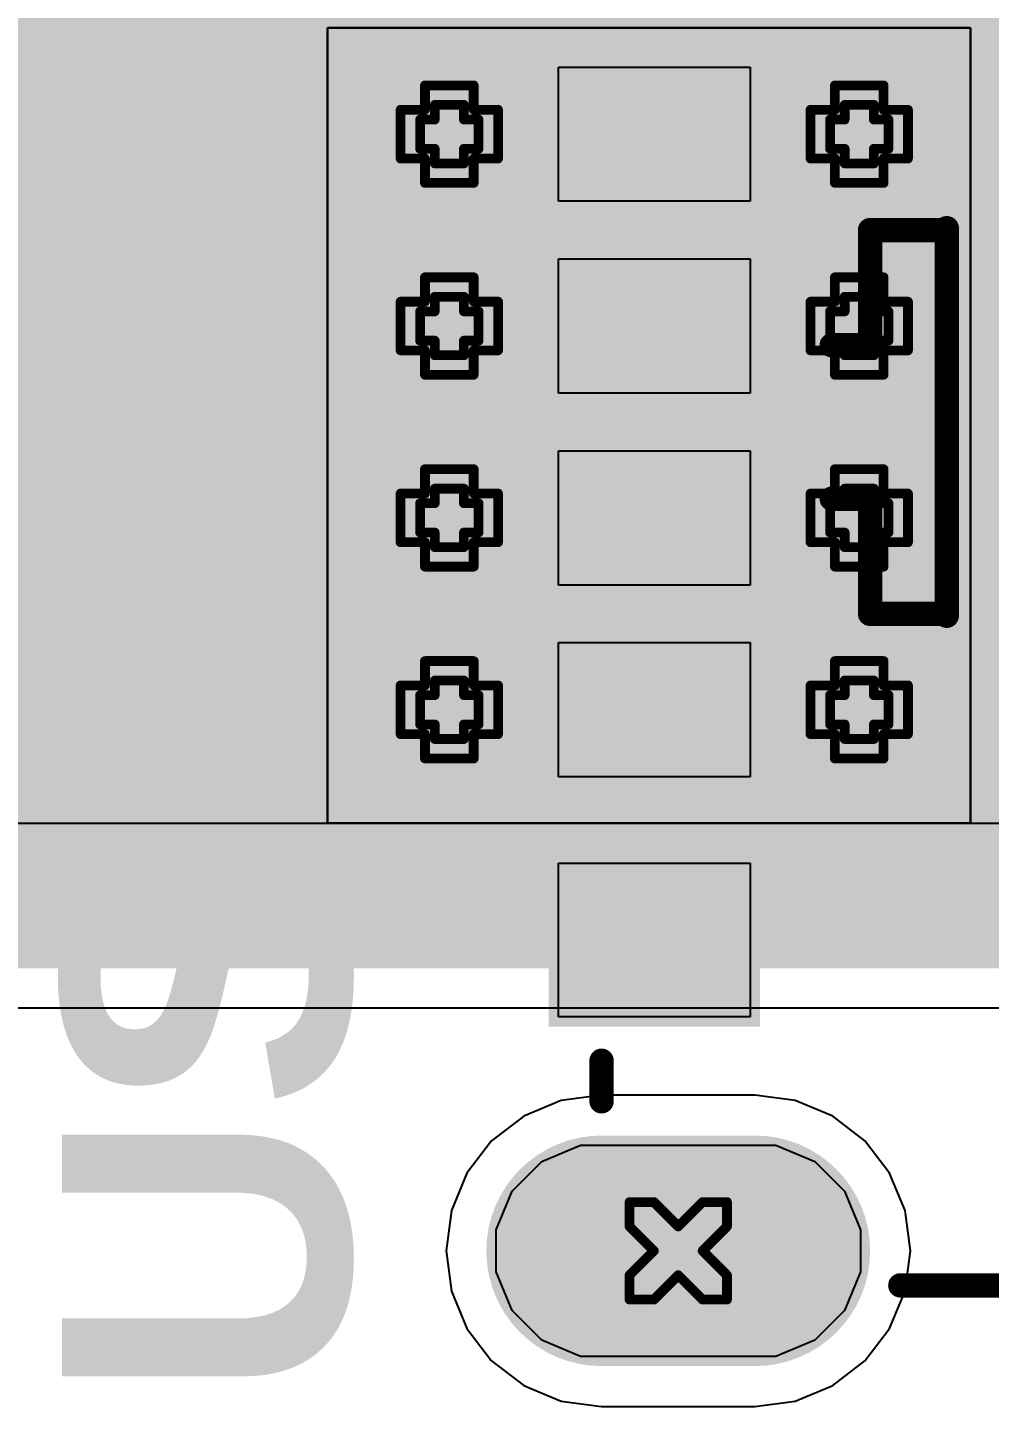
# Model space of a CAD drawing. Header units: inches. Extents: x -7 to 5163, y -3 to 5149.
# Drawn here: x 188.63 to 193.65, y 140.67 to 147.85 of the extents above; entities that cross this region are included whole.
import ezdxf

# ---------------------------------------------------------------- set-up
doc = ezdxf.new("R2010")
doc.units = ezdxf.units.IN
for name, color, linetype in [('Bottom Layer', 5, 'Continuous'), ('Bottom Solder', 6, 'Continuous'), ('Drill Drawing', 1, 'Continuous'), ('GND', 76, 'Continuous'), ('Multi-Layer', 9, 'Continuous'), ('Pad Holes', 156, 'Continuous'), ('PWR', 16, 'Continuous'), ('Top Layer', 1, 'Continuous'), ('Top Overlay', 2, 'Continuous'), ('Top Paste', 8, 'Continuous'), ('Top Solder', 216, 'Continuous'), ('Via Holes', 16, 'Continuous')]:
    doc.layers.add(name, color=color, linetype=linetype)
doc.styles.add('Arial_Bold', font='', dxfattribs={"height": 0.2})
doc.styles.get('Arial_Bold').set_extended_font_data('Arial', bold=True)

# ---------------------------------------------------------------- blocks, each defined once
blk = doc.blocks.new('TYPE_C_6P_64')
at = {"layer": 'Bottom Layer'}
h = blk.add_hatch(color=5, dxfattribs=at)
edge = h.paths.add_edge_path()
edge.add_arc((0, -0.4), 0.55, 180, 360)
edge.add_line((0.55, -0.4), (0.55, 0.4))
edge.add_arc((0, 0.4), 0.55, 0, 180)
edge.add_line((-0.55, 0.4), (-0.55, -0.4))
at = {"layer": 'Bottom Solder'}
h = blk.add_hatch(color=6, dxfattribs=at)
edge = h.paths.add_edge_path()
edge.add_arc((0, -0.4), 0.6008, 180, 360)
edge.add_line((0.6008, -0.4), (0.6008, 0.4))
edge.add_arc((0, 0.4), 0.6008, 0, 180)
edge.add_line((-0.6008, 0.4), (-0.6008, -0.4))
at = {"layer": 'GND'}
h = blk.add_hatch(color=76, dxfattribs=at)
edge = h.paths.add_edge_path()
edge.add_arc((0, -0.4), 0.55, 180, 360)
edge.add_line((0.55, -0.4), (0.55, 0.4))
edge.add_arc((0, 0.4), 0.55, 0, 180)
edge.add_line((-0.55, 0.4), (-0.55, -0.4))
at = {"layer": 'Multi-Layer'}
h = blk.add_hatch(color=9, dxfattribs=at)
edge = h.paths.add_edge_path()
edge.add_arc((0, -0.4), 0.55, 180, 360)
edge.add_line((0.55, -0.4), (0.55, 0.4))
edge.add_arc((0, 0.4), 0.55, 0, 180)
edge.add_line((-0.55, 0.4), (-0.55, -0.4))
at = {"layer": 'Pad Holes'}
h = blk.add_hatch(color=7, dxfattribs=at)
edge = h.paths.add_edge_path()
edge.add_arc((0, -0.4), 0.35, 180, 360)
edge.add_line((0.35, -0.4), (0.35, 0.4))
edge.add_arc((0, 0.4), 0.35, 0, 180)
edge.add_line((-0.35, 0.4), (-0.35, -0.4))
at = {"layer": 'PWR'}
h = blk.add_hatch(color=16, dxfattribs=at)
edge = h.paths.add_edge_path()
edge.add_arc((0, -0.4), 0.55, 180, 360)
edge.add_line((0.55, -0.4), (0.55, 0.4))
edge.add_arc((0, 0.4), 0.55, 0, 180)
edge.add_line((-0.55, 0.4), (-0.55, -0.4))
at = {"layer": 'Top Layer'}
h = blk.add_hatch(color=1, dxfattribs=at)
edge = h.paths.add_edge_path()
edge.add_arc((0, -0.4), 0.55, 180, 360)
edge.add_line((0.55, -0.4), (0.55, 0.4))
edge.add_arc((0, 0.4), 0.55, 0, 180)
edge.add_line((-0.55, 0.4), (-0.55, -0.4))
for points in [[(1.22, 0.625), (2.02, 0.625), (2.02, -0.375), (1.22, -0.375)], [(2.47, 0.625), (3.17, 0.625), (3.17, -0.375), (2.47, -0.375)], [(3.47, 0.625), (4.17, 0.625), (4.17, -0.375), (3.47, -0.375)], [(4.47, 0.625), (5.17, 0.625), (5.17, -0.375), (4.47, -0.375)], [(5.47, 0.625), (6.17, 0.625), (6.17, -0.375), (5.47, -0.375)]]:
    blk.add_hatch(color=1, dxfattribs=at).paths.add_polyline_path(points)
at = {"layer": 'Top Solder'}
h = blk.add_hatch(color=216, dxfattribs=at)
edge = h.paths.add_edge_path()
edge.add_arc((0, -0.4), 0.6008, 180, 360)
edge.add_line((0.6008, -0.4), (0.6008, 0.4))
edge.add_arc((0, 0.4), 0.6008, 0, 180)
edge.add_line((-0.6008, 0.4), (-0.6008, -0.4))
for points in [[(1.1692, 0.6758), (2.0708, 0.6758), (2.0708, -0.4258), (1.1692, -0.4258)], [(2.4192, 0.6758), (3.2208, 0.6758), (3.2208, -0.4258), (2.4192, -0.4258)], [(3.4192, 0.6758), (4.2208, 0.6758), (4.2208, -0.4258), (3.4192, -0.4258)], [(4.4192, 0.6758), (5.2208, 0.6758), (5.2208, -0.4258), (4.4192, -0.4258)], [(5.4192, 0.6758), (6.2208, 0.6758), (6.2208, -0.4258), (5.4192, -0.4258)]]:
    blk.add_hatch(color=216, dxfattribs=at).paths.add_polyline_path(points)
at = {"layer": 'Top Overlay', "const_width": 0.127}
for points in [[(0.7792, 0.4), (0.9909, 0.4)], [(3.92, -0.8), (3.92, -1)], [(4.72, -0.8), (4.72, -1)], [(3.32, -1), (3.92, -1)], [(3.32, -1), (3.32, -1.4)], [(4.72, -1), (5.32, -1)], [(5.32, -1), (5.32, -1.4)], [(-0.18, -1.1579), (-0.18, -1.2)], [(-0.18, -1.2), (-0.18, -2.6423)], [(3.31, -1.4), (5.33, -1.4)]]:
    blk.add_lwpolyline(points, dxfattribs=at)
at = {"layer": 'Top Overlay', "const_width": 0.0635}
for points in [[(0.7475, 0.4, 1), (0.811, 0.4, 1)], [(0.9591, 0.4, 1), (1.0226, 0.4, 1)], [(3.8882, -0.8, 1), (3.9517, -0.8, 1)], [(4.6882, -0.8, 1), (4.7517, -0.8, 1)], [(3.2882, -1, 1), (3.3517, -1, 1)], [(3.2882, -1, 1), (3.3517, -1, 1)], [(3.8882, -1, 1), (3.9517, -1, 1)], [(3.8882, -1, 1), (3.9517, -1, 1)], [(4.6882, -1, 1), (4.7517, -1, 1)], [(4.6882, -1, 1), (4.7517, -1, 1)], [(5.2882, -1, 1), (5.3517, -1, 1)], [(5.2882, -1, 1), (5.3517, -1, 1)], [(-0.2117, -1.1579, 1), (-0.1482, -1.1579, 1)], [(-0.2117, -1.2, 1), (-0.1482, -1.2, 1)], [(-0.2117, -1.2, 1), (-0.1482, -1.2, 1)], [(3.2782, -1.4, 1), (3.3417, -1.4, 1)], [(3.2882, -1.4, 1), (3.3517, -1.4, 1)], [(5.2882, -1.4, 1), (5.3517, -1.4, 1)], [(5.2982, -1.4, 1), (5.3617, -1.4, 1)]]:
    blk.add_lwpolyline(points, format="xyb", close=True, dxfattribs=at)
at = {"layer": 'Top Paste'}
for p, q in [((-0.3115, 0.8663), (-0.1093, 0.95)), ((-0.1093, 0.95), (0.1095, 0.95)), ((0.1095, 0.95), (0.3117, 0.8663)), ((-0.4662, 0.7116), (-0.3115, 0.8663)), ((0.3117, 0.8663), (0.4664, 0.7116)), ((-0.5499, 0.5094), (-0.4662, 0.7116)), ((0.4664, 0.7116), (0.5501, 0.5094)), ((1.2201, -0.375), (1.2201, 0.625)), ((1.2201, 0.625), (2.0202, 0.625)), ((2.0202, 0.625), (2.0202, -0.375)), ((2.47, -0.375), (2.47, 0.625)), ((2.47, 0.625), (3.1701, 0.625)), ((3.1701, 0.625), (3.1701, -0.375)), ((3.4701, -0.375), (3.4701, 0.625)), ((3.4701, 0.625), (4.17, 0.625)), ((4.17, 0.625), (4.17, -0.375)), ((4.47, -0.375), (4.47, 0.625)), ((4.47, 0.625), (5.1701, 0.625)), ((5.1701, 0.625), (5.1701, -0.375)), ((5.4701, -0.375), (5.4701, 0.625)), ((5.4701, 0.625), (6.17, 0.625)), ((6.17, 0.625), (6.17, -0.375)), ((-0.5499, 0.4), (-0.5499, 0.5094)), ((0.5501, 0.5094), (0.5501, 0.4)), ((-0.5499, -0.4), (-0.5499, 0.4)), ((0.5501, 0.4), (0.5501, 0.4)), ((0.5501, 0.4), (0.5501, -0.4)), ((-0.5499, -0.5094), (-0.5499, -0.4)), ((-0.5499, -0.4), (-0.5499, -0.4)), ((0.5501, -0.4), (0.5501, -0.5094)), ((2.0202, -0.375), (1.2201, -0.375)), ((3.1701, -0.375), (2.47, -0.375)), ((4.17, -0.375), (3.4701, -0.375)), ((5.1701, -0.375), (4.47, -0.375)), ((6.17, -0.375), (5.4701, -0.375)), ((-0.4662, -0.7115), (-0.5499, -0.5094)), ((0.5501, -0.5094), (0.4664, -0.7115)), ((-0.3115, -0.8663), (-0.4662, -0.7115)), ((0.4664, -0.7115), (0.3117, -0.8663)), ((-0.1093, -0.95), (-0.3115, -0.8663)), ((0.3117, -0.8663), (0.1095, -0.95)), ((0.1095, -0.95), (-0.1093, -0.95))]:
    blk.add_line(p, q, dxfattribs=at)

msp = doc.modelspace()

# ---------------------------------------------------------------- hatches: boundary and pattern name
at = {"layer": 'Bottom Layer'}
for points in [[(185.91, 146.939), (190.2714, 146.939), (190.2714, 157.3276), (185.91, 157.3276)], [(187.5028, 142.9512), (190.3035, 142.9512), (190.3035, 157.3276), (187.5028, 157.3276)], [(187.5028, 142.9512), (194.7164, 142.9512), (194.7164, 148.9011), (187.5028, 148.9011)]]:
    msp.add_hatch(color=5, dxfattribs=at).paths.add_polyline_path(points)
h = msp.add_hatch(color=5, dxfattribs=at)
edge = h.paths.add_edge_path()
edge.add_arc((190.8302, 147.298), 0.3, 0, 360)
h = msp.add_hatch(color=5, dxfattribs=at)
edge = h.paths.add_edge_path()
edge.add_arc((192.9678, 147.298), 0.3, 0, 360)
h = msp.add_hatch(color=5, dxfattribs=at)
edge = h.paths.add_edge_path()
edge.add_arc((190.8302, 146.298), 0.3, 0, 360)
h = msp.add_hatch(color=5, dxfattribs=at)
edge = h.paths.add_edge_path()
edge.add_arc((192.9678, 146.298), 0.3, 0, 360)
h = msp.add_hatch(color=5, dxfattribs=at)
edge = h.paths.add_edge_path()
edge.add_arc((190.8302, 145.298), 0.3, 0, 360)
h = msp.add_hatch(color=5, dxfattribs=at)
edge = h.paths.add_edge_path()
edge.add_arc((192.9678, 145.298), 0.3, 0, 360)
h = msp.add_hatch(color=5, dxfattribs=at)
edge = h.paths.add_edge_path()
edge.add_arc((190.8302, 144.298), 0.3, 0, 360)
h = msp.add_hatch(color=5, dxfattribs=at)
edge = h.paths.add_edge_path()
edge.add_arc((192.9678, 144.298), 0.3, 0, 360)
at = {"layer": 'Bottom Solder'}
h = msp.add_hatch(color=6, dxfattribs=at)
edge = h.paths.add_edge_path()
edge.add_arc((190.8302, 147.298), 0.4016, 0, 360)
h = msp.add_hatch(color=6, dxfattribs=at)
edge = h.paths.add_edge_path()
edge.add_arc((192.9678, 147.298), 0.4016, 0, 360)
h = msp.add_hatch(color=6, dxfattribs=at)
edge = h.paths.add_edge_path()
edge.add_arc((190.8302, 146.298), 0.4016, 0, 360)
h = msp.add_hatch(color=6, dxfattribs=at)
edge = h.paths.add_edge_path()
edge.add_arc((192.9678, 146.298), 0.4016, 0, 360)
h = msp.add_hatch(color=6, dxfattribs=at)
edge = h.paths.add_edge_path()
edge.add_arc((190.8302, 145.298), 0.4016, 0, 360)
h = msp.add_hatch(color=6, dxfattribs=at)
edge = h.paths.add_edge_path()
edge.add_arc((192.9678, 145.298), 0.4016, 0, 360)
h = msp.add_hatch(color=6, dxfattribs=at)
edge = h.paths.add_edge_path()
edge.add_arc((190.8302, 144.298), 0.4016, 0, 360)
h = msp.add_hatch(color=6, dxfattribs=at)
edge = h.paths.add_edge_path()
edge.add_arc((192.9678, 144.298), 0.4016, 0, 360)
at = {"layer": 'GND'}
h = msp.add_hatch(color=76, dxfattribs=at)
edge = h.paths.add_edge_path()
edge.add_arc((190.8302, 147.298), 0.3, 0, 360)
h = msp.add_hatch(color=76, dxfattribs=at)
edge = h.paths.add_edge_path()
edge.add_arc((192.9678, 147.298), 0.3, 0, 360)
h = msp.add_hatch(color=76, dxfattribs=at)
edge = h.paths.add_edge_path()
edge.add_arc((190.8302, 146.298), 0.3, 0, 360)
h = msp.add_hatch(color=76, dxfattribs=at)
edge = h.paths.add_edge_path()
edge.add_arc((192.9678, 146.298), 0.3, 0, 360)
h = msp.add_hatch(color=76, dxfattribs=at)
edge = h.paths.add_edge_path()
edge.add_arc((190.8302, 145.298), 0.3, 0, 360)
h = msp.add_hatch(color=76, dxfattribs=at)
edge = h.paths.add_edge_path()
edge.add_arc((192.9678, 145.298), 0.3, 0, 360)
h = msp.add_hatch(color=76, dxfattribs=at)
edge = h.paths.add_edge_path()
edge.add_arc((190.8302, 144.298), 0.3, 0, 360)
h = msp.add_hatch(color=76, dxfattribs=at)
edge = h.paths.add_edge_path()
edge.add_arc((192.9678, 144.298), 0.3, 0, 360)
at = {"layer": 'PWR'}
h = msp.add_hatch(color=16, dxfattribs=at)
edge = h.paths.add_edge_path()
edge.add_arc((190.8302, 147.298), 0.3, 0, 360)
h = msp.add_hatch(color=16, dxfattribs=at)
edge = h.paths.add_edge_path()
edge.add_arc((192.9678, 147.298), 0.3, 0, 360)
h = msp.add_hatch(color=16, dxfattribs=at)
edge = h.paths.add_edge_path()
edge.add_arc((190.8302, 146.298), 0.3, 0, 360)
h = msp.add_hatch(color=16, dxfattribs=at)
edge = h.paths.add_edge_path()
edge.add_arc((192.9678, 146.298), 0.3, 0, 360)
h = msp.add_hatch(color=16, dxfattribs=at)
edge = h.paths.add_edge_path()
edge.add_arc((190.8302, 145.298), 0.3, 0, 360)
h = msp.add_hatch(color=16, dxfattribs=at)
edge = h.paths.add_edge_path()
edge.add_arc((192.9678, 145.298), 0.3, 0, 360)
h = msp.add_hatch(color=16, dxfattribs=at)
edge = h.paths.add_edge_path()
edge.add_arc((190.8302, 144.298), 0.3, 0, 360)
h = msp.add_hatch(color=16, dxfattribs=at)
edge = h.paths.add_edge_path()
edge.add_arc((192.9678, 144.298), 0.3, 0, 360)
at = {"layer": 'Top Layer'}
for points in [[(187.2996, 143.9136), (190.7032, 143.9136), (190.7032, 157.3276), (187.2996, 157.3276)], [(187.9092, 143.9136), (191.1604, 143.9136), (191.1604, 147.648), (187.9092, 147.648)], [(187.9092, 146.948), (196.774, 146.948), (196.774, 147.648), (187.9092, 147.648)], [(192.6336, 143.9136), (196.774, 143.9136), (196.774, 147.648), (192.6336, 147.648)], [(187.9092, 143.9136), (196.774, 143.9136), (196.774, 144.648), (187.9092, 144.648)]]:
    msp.add_hatch(color=1, dxfattribs=at).paths.add_polyline_path(points)
h = msp.add_hatch(color=1, dxfattribs=at)
edge = h.paths.add_edge_path()
edge.add_arc((190.8302, 147.298), 0.3, 0, 360)
h = msp.add_hatch(color=1, dxfattribs=at)
edge = h.paths.add_edge_path()
edge.add_arc((192.9678, 147.298), 0.3, 0, 360)
h = msp.add_hatch(color=1, dxfattribs=at)
edge = h.paths.add_edge_path()
edge.add_arc((190.8302, 146.298), 0.3, 0, 360)
h = msp.add_hatch(color=1, dxfattribs=at)
edge = h.paths.add_edge_path()
edge.add_arc((192.9678, 146.298), 0.3, 0, 360)
h = msp.add_hatch(color=1, dxfattribs=at)
edge = h.paths.add_edge_path()
edge.add_arc((190.8302, 145.298), 0.3, 0, 360)
h = msp.add_hatch(color=1, dxfattribs=at)
edge = h.paths.add_edge_path()
edge.add_arc((192.9678, 145.298), 0.3, 0, 360)
h = msp.add_hatch(color=1, dxfattribs=at)
edge = h.paths.add_edge_path()
edge.add_arc((190.8302, 144.298), 0.3, 0, 360)
h = msp.add_hatch(color=1, dxfattribs=at)
edge = h.paths.add_edge_path()
edge.add_arc((192.9678, 144.298), 0.3, 0, 360)
at = {"layer": 'Top Solder'}
h = msp.add_hatch(color=216, dxfattribs=at)
edge = h.paths.add_edge_path()
edge.add_arc((190.8302, 147.298), 0.4016, 0, 360)
h = msp.add_hatch(color=216, dxfattribs=at)
edge = h.paths.add_edge_path()
edge.add_arc((192.9678, 147.298), 0.4016, 0, 360)
h = msp.add_hatch(color=216, dxfattribs=at)
edge = h.paths.add_edge_path()
edge.add_arc((190.8302, 146.298), 0.4016, 0, 360)
h = msp.add_hatch(color=216, dxfattribs=at)
edge = h.paths.add_edge_path()
edge.add_arc((192.9678, 146.298), 0.4016, 0, 360)
h = msp.add_hatch(color=216, dxfattribs=at)
edge = h.paths.add_edge_path()
edge.add_arc((190.8302, 145.298), 0.4016, 0, 360)
h = msp.add_hatch(color=216, dxfattribs=at)
edge = h.paths.add_edge_path()
edge.add_arc((192.9678, 145.298), 0.4016, 0, 360)
h = msp.add_hatch(color=216, dxfattribs=at)
edge = h.paths.add_edge_path()
edge.add_arc((190.8302, 144.298), 0.4016, 0, 360)
h = msp.add_hatch(color=216, dxfattribs=at)
edge = h.paths.add_edge_path()
edge.add_arc((192.9678, 144.298), 0.4016, 0, 360)
at = {"layer": 'Via Holes'}
h = msp.add_hatch(color=7, dxfattribs=at)
edge = h.paths.add_edge_path()
edge.add_arc((190.8302, 147.298), 0.15, 0, 360)
h = msp.add_hatch(color=7, dxfattribs=at)
edge = h.paths.add_edge_path()
edge.add_arc((192.9678, 147.298), 0.15, 0, 360)
h = msp.add_hatch(color=7, dxfattribs=at)
edge = h.paths.add_edge_path()
edge.add_arc((190.8302, 146.298), 0.15, 0, 360)
h = msp.add_hatch(color=7, dxfattribs=at)
edge = h.paths.add_edge_path()
edge.add_arc((192.9678, 146.298), 0.15, 0, 360)
h = msp.add_hatch(color=7, dxfattribs=at)
edge = h.paths.add_edge_path()
edge.add_arc((190.8302, 145.298), 0.15, 0, 360)
h = msp.add_hatch(color=7, dxfattribs=at)
edge = h.paths.add_edge_path()
edge.add_arc((192.9678, 145.298), 0.15, 0, 360)
h = msp.add_hatch(color=7, dxfattribs=at)
edge = h.paths.add_edge_path()
edge.add_arc((190.8302, 144.298), 0.15, 0, 360)
h = msp.add_hatch(color=7, dxfattribs=at)
edge = h.paths.add_edge_path()
edge.add_arc((192.9678, 144.298), 0.15, 0, 360)

# ---------------------------------------------------------------- linework, layer by layer
at = {"layer": 'Bottom Layer'}
msp.add_line((187.5028, 142.744), (194.7164, 142.744), dxfattribs=at)
at = {"layer": 'Drill Drawing', "const_width": 0.0508}
for points in [[(190.7032, 147.425), (190.7032, 147.552)], [(190.7032, 147.552), (190.9572, 147.552)], [(190.9572, 147.425), (190.9572, 147.552)], [(192.8408, 147.425), (192.8408, 147.552)], [(192.8408, 147.552), (193.0948, 147.552)], [(193.0948, 147.425), (193.0948, 147.552)], [(190.754, 147.3742), (190.754, 147.4504)], [(190.754, 147.4504), (190.9064, 147.4504)], [(190.9064, 147.3742), (190.9064, 147.4504)], [(192.8916, 147.3742), (192.8916, 147.4504)], [(192.8916, 147.4504), (193.044, 147.4504)], [(193.044, 147.3742), (193.044, 147.4504)], [(190.5762, 147.171), (190.5762, 147.425)], [(190.5762, 147.425), (190.7032, 147.425)], [(190.6778, 147.2218), (190.6778, 147.3742)], [(190.6778, 147.3742), (190.754, 147.3742)], [(190.9064, 147.3742), (190.9826, 147.3742)], [(190.9572, 147.425), (191.0842, 147.425)], [(190.9826, 147.2218), (190.9826, 147.3742)], [(191.0842, 147.171), (191.0842, 147.425)], [(192.7138, 147.171), (192.7138, 147.425)], [(192.7138, 147.425), (192.8408, 147.425)], [(192.8154, 147.2218), (192.8154, 147.3742)], [(192.8154, 147.3742), (192.8916, 147.3742)], [(193.044, 147.3742), (193.1202, 147.3742)], [(193.0948, 147.425), (193.2218, 147.425)], [(193.1202, 147.2218), (193.1202, 147.3742)], [(193.2218, 147.171), (193.2218, 147.425)], [(190.5762, 147.171), (190.7032, 147.171)], [(190.6778, 147.2218), (190.754, 147.2218)], [(190.7032, 147.044), (190.7032, 147.171)], [(190.754, 147.1456), (190.754, 147.2218)], [(190.9064, 147.2218), (190.9826, 147.2218)], [(190.9064, 147.1456), (190.9064, 147.2218)], [(190.9572, 147.171), (191.0842, 147.171)], [(190.9572, 147.044), (190.9572, 147.171)], [(192.7138, 147.171), (192.8408, 147.171)], [(192.8154, 147.2218), (192.8916, 147.2218)], [(192.8408, 147.044), (192.8408, 147.171)], [(192.8916, 147.1456), (192.8916, 147.2218)], [(193.044, 147.2218), (193.1202, 147.2218)], [(193.044, 147.1456), (193.044, 147.2218)], [(193.0948, 147.171), (193.2218, 147.171)], [(193.0948, 147.044), (193.0948, 147.171)], [(190.754, 147.1456), (190.9064, 147.1456)], [(192.8916, 147.1456), (193.044, 147.1456)], [(190.7032, 147.044), (190.9572, 147.044)], [(192.8408, 147.044), (193.0948, 147.044)], [(190.7032, 146.425), (190.7032, 146.552)], [(190.7032, 146.552), (190.9572, 146.552)], [(190.9572, 146.425), (190.9572, 146.552)], [(192.8408, 146.425), (192.8408, 146.552)], [(192.8408, 146.552), (193.0948, 146.552)], [(193.0948, 146.425), (193.0948, 146.552)], [(190.754, 146.3742), (190.754, 146.4504)], [(190.754, 146.4504), (190.9064, 146.4504)], [(190.9064, 146.3742), (190.9064, 146.4504)], [(192.8916, 146.3742), (192.8916, 146.4504)], [(192.8916, 146.4504), (193.044, 146.4504)], [(193.044, 146.3742), (193.044, 146.4504)], [(190.5762, 146.171), (190.5762, 146.425)], [(190.5762, 146.425), (190.7032, 146.425)], [(190.6778, 146.2218), (190.6778, 146.3742)], [(190.6778, 146.3742), (190.754, 146.3742)], [(190.9064, 146.3742), (190.9826, 146.3742)], [(190.9572, 146.425), (191.0842, 146.425)], [(190.9826, 146.2218), (190.9826, 146.3742)], [(191.0842, 146.171), (191.0842, 146.425)], [(192.7138, 146.171), (192.7138, 146.425)], [(192.7138, 146.425), (192.8408, 146.425)], [(192.8154, 146.2218), (192.8154, 146.3742)], [(192.8154, 146.3742), (192.8916, 146.3742)], [(193.044, 146.3742), (193.1202, 146.3742)], [(193.0948, 146.425), (193.2218, 146.425)], [(193.1202, 146.2218), (193.1202, 146.3742)], [(193.2218, 146.171), (193.2218, 146.425)], [(190.6778, 146.2218), (190.754, 146.2218)], [(190.754, 146.1456), (190.754, 146.2218)], [(190.9064, 146.2218), (190.9826, 146.2218)], [(190.9064, 146.1456), (190.9064, 146.2218)], [(192.8154, 146.2218), (192.8916, 146.2218)], [(192.8916, 146.1456), (192.8916, 146.2218)], [(193.044, 146.2218), (193.1202, 146.2218)], [(193.044, 146.1456), (193.044, 146.2218)], [(190.5762, 146.171), (190.7032, 146.171)], [(190.7032, 146.044), (190.7032, 146.171)], [(190.9572, 146.171), (191.0842, 146.171)], [(190.9572, 146.044), (190.9572, 146.171)], [(192.7138, 146.171), (192.8408, 146.171)], [(192.8408, 146.044), (192.8408, 146.171)], [(193.0948, 146.171), (193.2218, 146.171)], [(193.0948, 146.044), (193.0948, 146.171)], [(190.754, 146.1456), (190.9064, 146.1456)], [(192.8916, 146.1456), (193.044, 146.1456)], [(190.7032, 146.044), (190.9572, 146.044)], [(192.8408, 146.044), (193.0948, 146.044)], [(190.7032, 145.425), (190.7032, 145.552)], [(190.7032, 145.552), (190.9572, 145.552)], [(190.9572, 145.425), (190.9572, 145.552)], [(192.8408, 145.425), (192.8408, 145.552)], [(192.8408, 145.552), (193.0948, 145.552)], [(193.0948, 145.425), (193.0948, 145.552)], [(190.754, 145.3742), (190.754, 145.4504)], [(190.754, 145.4504), (190.9064, 145.4504)], [(190.9064, 145.3742), (190.9064, 145.4504)], [(192.8916, 145.3742), (192.8916, 145.4504)], [(192.8916, 145.4504), (193.044, 145.4504)], [(193.044, 145.3742), (193.044, 145.4504)], [(190.5762, 145.171), (190.5762, 145.425)], [(190.5762, 145.425), (190.7032, 145.425)], [(190.6778, 145.2218), (190.6778, 145.3742)], [(190.6778, 145.3742), (190.754, 145.3742)], [(190.9064, 145.3742), (190.9826, 145.3742)], [(190.9572, 145.425), (191.0842, 145.425)], [(190.9826, 145.2218), (190.9826, 145.3742)], [(191.0842, 145.171), (191.0842, 145.425)], [(192.7138, 145.171), (192.7138, 145.425)], [(192.7138, 145.425), (192.8408, 145.425)], [(192.8154, 145.2218), (192.8154, 145.3742)], [(192.8154, 145.3742), (192.8916, 145.3742)], [(193.044, 145.3742), (193.1202, 145.3742)], [(193.0948, 145.425), (193.2218, 145.425)], [(193.1202, 145.2218), (193.1202, 145.3742)], [(193.2218, 145.171), (193.2218, 145.425)], [(190.6778, 145.2218), (190.754, 145.2218)], [(190.754, 145.1456), (190.754, 145.2218)], [(190.9064, 145.2218), (190.9826, 145.2218)], [(190.9064, 145.1456), (190.9064, 145.2218)], [(192.8154, 145.2218), (192.8916, 145.2218)], [(192.8916, 145.1456), (192.8916, 145.2218)], [(193.044, 145.2218), (193.1202, 145.2218)], [(193.044, 145.1456), (193.044, 145.2218)], [(190.5762, 145.171), (190.7032, 145.171)], [(190.7032, 145.044), (190.7032, 145.171)], [(190.754, 145.1456), (190.9064, 145.1456)], [(190.9572, 145.171), (191.0842, 145.171)], [(190.9572, 145.044), (190.9572, 145.171)], [(192.7138, 145.171), (192.8408, 145.171)], [(192.8408, 145.044), (192.8408, 145.171)], [(192.8916, 145.1456), (193.044, 145.1456)], [(193.0948, 145.171), (193.2218, 145.171)], [(193.0948, 145.044), (193.0948, 145.171)], [(190.7032, 145.044), (190.9572, 145.044)], [(192.8408, 145.044), (193.0948, 145.044)], [(190.7032, 144.425), (190.7032, 144.552)], [(190.7032, 144.552), (190.9572, 144.552)], [(190.9572, 144.425), (190.9572, 144.552)], [(192.8408, 144.425), (192.8408, 144.552)], [(192.8408, 144.552), (193.0948, 144.552)], [(193.0948, 144.425), (193.0948, 144.552)], [(190.5762, 144.171), (190.5762, 144.425)], [(190.5762, 144.425), (190.7032, 144.425)], [(190.754, 144.3742), (190.754, 144.4504)], [(190.754, 144.4504), (190.9064, 144.4504)], [(190.9064, 144.3742), (190.9064, 144.4504)], [(190.9572, 144.425), (191.0842, 144.425)], [(191.0842, 144.171), (191.0842, 144.425)], [(192.7138, 144.171), (192.7138, 144.425)], [(192.7138, 144.425), (192.8408, 144.425)], [(192.8916, 144.3742), (192.8916, 144.4504)], [(192.8916, 144.4504), (193.044, 144.4504)], [(193.044, 144.3742), (193.044, 144.4504)], [(193.0948, 144.425), (193.2218, 144.425)], [(193.2218, 144.171), (193.2218, 144.425)], [(190.6778, 144.2218), (190.6778, 144.3742)], [(190.6778, 144.3742), (190.754, 144.3742)], [(190.9064, 144.3742), (190.9826, 144.3742)], [(190.9826, 144.2218), (190.9826, 144.3742)], [(192.8154, 144.2218), (192.8154, 144.3742)], [(192.8154, 144.3742), (192.8916, 144.3742)], [(193.044, 144.3742), (193.1202, 144.3742)], [(193.1202, 144.2218), (193.1202, 144.3742)], [(190.6778, 144.2218), (190.754, 144.2218)], [(190.754, 144.1456), (190.754, 144.2218)], [(190.9064, 144.2218), (190.9826, 144.2218)], [(190.9064, 144.1456), (190.9064, 144.2218)], [(192.8154, 144.2218), (192.8916, 144.2218)], [(192.8916, 144.1456), (192.8916, 144.2218)], [(193.044, 144.2218), (193.1202, 144.2218)], [(193.044, 144.1456), (193.044, 144.2218)], [(190.5762, 144.171), (190.7032, 144.171)], [(190.7032, 144.044), (190.7032, 144.171)], [(190.754, 144.1456), (190.9064, 144.1456)], [(190.9572, 144.171), (191.0842, 144.171)], [(190.9572, 144.044), (190.9572, 144.171)], [(192.7138, 144.171), (192.8408, 144.171)], [(192.8408, 144.044), (192.8408, 144.171)], [(192.8916, 144.1456), (193.044, 144.1456)], [(193.0948, 144.171), (193.2218, 144.171)], [(193.0948, 144.044), (193.0948, 144.171)], [(190.7032, 144.044), (190.9572, 144.044)], [(192.8408, 144.044), (193.0948, 144.044)], [(191.77, 141.605), (191.77, 141.732)], [(191.77, 141.732), (191.897, 141.732)], [(191.897, 141.732), (192.024, 141.605)], [(192.024, 141.605), (192.151, 141.732)], [(192.151, 141.732), (192.278, 141.732)], [(192.278, 141.605), (192.278, 141.732)], [(191.77, 141.605), (191.897, 141.478)], [(192.151, 141.478), (192.278, 141.605)], [(191.77, 141.351), (191.897, 141.478)], [(192.151, 141.478), (192.278, 141.351)], [(191.77, 141.224), (191.77, 141.351)], [(191.897, 141.224), (192.024, 141.351)], [(192.024, 141.351), (192.151, 141.224)], [(192.278, 141.224), (192.278, 141.351)], [(191.77, 141.224), (191.897, 141.224)], [(192.151, 141.224), (192.278, 141.224)]]:
    msp.add_lwpolyline(points, dxfattribs=at)
at = {"layer": 'Drill Drawing', "const_width": 0.0254}
for points in [[(190.6905, 147.552, 1), (190.7159, 147.552, 1)], [(190.6905, 147.552, 1), (190.7159, 147.552, 1)], [(190.9445, 147.552, 1), (190.9699, 147.552, 1)], [(190.9445, 147.552, 1), (190.9699, 147.552, 1)], [(192.8281, 147.552, 1), (192.8535, 147.552, 1)], [(192.8281, 147.552, 1), (192.8535, 147.552, 1)], [(193.0821, 147.552, 1), (193.1075, 147.552, 1)], [(193.0821, 147.552, 1), (193.1075, 147.552, 1)], [(190.7413, 147.4504, 1), (190.7667, 147.4504, 1)], [(190.7413, 147.4504, 1), (190.7667, 147.4504, 1)], [(190.8937, 147.4504, 1), (190.9191, 147.4504, 1)], [(190.8937, 147.4504, 1), (190.9191, 147.4504, 1)], [(192.8789, 147.4504, 1), (192.9043, 147.4504, 1)], [(192.8789, 147.4504, 1), (192.9043, 147.4504, 1)], [(193.0313, 147.4504, 1), (193.0567, 147.4504, 1)], [(193.0313, 147.4504, 1), (193.0567, 147.4504, 1)], [(190.5635, 147.425, 1), (190.5889, 147.425, 1)], [(190.5635, 147.425, 1), (190.5889, 147.425, 1)], [(190.6651, 147.3742, 1), (190.6905, 147.3742, 1)], [(190.6651, 147.3742, 1), (190.6905, 147.3742, 1)], [(190.6905, 147.425, 1), (190.7159, 147.425, 1)], [(190.6905, 147.425, 1), (190.7159, 147.425, 1)], [(190.7413, 147.3742, 1), (190.7667, 147.3742, 1)], [(190.7413, 147.3742, 1), (190.7667, 147.3742, 1)], [(190.8937, 147.3742, 1), (190.9191, 147.3742, 1)], [(190.8937, 147.3742, 1), (190.9191, 147.3742, 1)], [(190.9445, 147.425, 1), (190.9699, 147.425, 1)], [(190.9445, 147.425, 1), (190.9699, 147.425, 1)], [(190.9699, 147.3742, 1), (190.9953, 147.3742, 1)], [(190.9699, 147.3742, 1), (190.9953, 147.3742, 1)], [(191.0715, 147.425, 1), (191.0969, 147.425, 1)], [(191.0715, 147.425, 1), (191.0969, 147.425, 1)], [(192.7011, 147.425, 1), (192.7265, 147.425, 1)], [(192.7011, 147.425, 1), (192.7265, 147.425, 1)], [(192.8027, 147.3742, 1), (192.8281, 147.3742, 1)], [(192.8027, 147.3742, 1), (192.8281, 147.3742, 1)], [(192.8281, 147.425, 1), (192.8535, 147.425, 1)], [(192.8281, 147.425, 1), (192.8535, 147.425, 1)], [(192.8789, 147.3742, 1), (192.9043, 147.3742, 1)], [(192.8789, 147.3742, 1), (192.9043, 147.3742, 1)], [(193.0313, 147.3742, 1), (193.0567, 147.3742, 1)], [(193.0313, 147.3742, 1), (193.0567, 147.3742, 1)], [(193.0821, 147.425, 1), (193.1075, 147.425, 1)], [(193.0821, 147.425, 1), (193.1075, 147.425, 1)], [(193.1075, 147.3742, 1), (193.1329, 147.3742, 1)], [(193.1075, 147.3742, 1), (193.1329, 147.3742, 1)], [(193.2091, 147.425, 1), (193.2345, 147.425, 1)], [(193.2091, 147.425, 1), (193.2345, 147.425, 1)], [(190.5635, 147.171, 1), (190.5889, 147.171, 1)], [(190.5635, 147.171, 1), (190.5889, 147.171, 1)], [(190.6651, 147.2218, 1), (190.6905, 147.2218, 1)], [(190.6651, 147.2218, 1), (190.6905, 147.2218, 1)], [(190.6905, 147.171, 1), (190.7159, 147.171, 1)], [(190.6905, 147.171, 1), (190.7159, 147.171, 1)], [(190.7413, 147.2218, 1), (190.7667, 147.2218, 1)], [(190.7413, 147.2218, 1), (190.7667, 147.2218, 1)], [(190.8937, 147.2218, 1), (190.9191, 147.2218, 1)], [(190.8937, 147.2218, 1), (190.9191, 147.2218, 1)], [(190.9445, 147.171, 1), (190.9699, 147.171, 1)], [(190.9445, 147.171, 1), (190.9699, 147.171, 1)], [(190.9699, 147.2218, 1), (190.9953, 147.2218, 1)], [(190.9699, 147.2218, 1), (190.9953, 147.2218, 1)], [(191.0715, 147.171, 1), (191.0969, 147.171, 1)], [(191.0715, 147.171, 1), (191.0969, 147.171, 1)], [(192.7011, 147.171, 1), (192.7265, 147.171, 1)], [(192.7011, 147.171, 1), (192.7265, 147.171, 1)], [(192.8027, 147.2218, 1), (192.8281, 147.2218, 1)], [(192.8027, 147.2218, 1), (192.8281, 147.2218, 1)], [(192.8281, 147.171, 1), (192.8535, 147.171, 1)], [(192.8281, 147.171, 1), (192.8535, 147.171, 1)], [(192.8789, 147.2218, 1), (192.9043, 147.2218, 1)], [(192.8789, 147.2218, 1), (192.9043, 147.2218, 1)], [(193.0313, 147.2218, 1), (193.0567, 147.2218, 1)], [(193.0313, 147.2218, 1), (193.0567, 147.2218, 1)], [(193.0821, 147.171, 1), (193.1075, 147.171, 1)], [(193.0821, 147.171, 1), (193.1075, 147.171, 1)], [(193.1075, 147.2218, 1), (193.1329, 147.2218, 1)], [(193.1075, 147.2218, 1), (193.1329, 147.2218, 1)], [(193.2091, 147.171, 1), (193.2345, 147.171, 1)], [(193.2091, 147.171, 1), (193.2345, 147.171, 1)], [(190.7413, 147.1456, 1), (190.7667, 147.1456, 1)], [(190.7413, 147.1456, 1), (190.7667, 147.1456, 1)], [(190.8937, 147.1456, 1), (190.9191, 147.1456, 1)], [(190.8937, 147.1456, 1), (190.9191, 147.1456, 1)], [(192.8789, 147.1456, 1), (192.9043, 147.1456, 1)], [(192.8789, 147.1456, 1), (192.9043, 147.1456, 1)], [(193.0313, 147.1456, 1), (193.0567, 147.1456, 1)], [(193.0313, 147.1456, 1), (193.0567, 147.1456, 1)], [(190.6905, 147.044, 1), (190.7159, 147.044, 1)], [(190.6905, 147.044, 1), (190.7159, 147.044, 1)], [(190.9445, 147.044, 1), (190.9699, 147.044, 1)], [(190.9445, 147.044, 1), (190.9699, 147.044, 1)], [(192.8281, 147.044, 1), (192.8535, 147.044, 1)], [(192.8281, 147.044, 1), (192.8535, 147.044, 1)], [(193.0821, 147.044, 1), (193.1075, 147.044, 1)], [(193.0821, 147.044, 1), (193.1075, 147.044, 1)], [(190.6905, 146.552, 1), (190.7159, 146.552, 1)], [(190.6905, 146.552, 1), (190.7159, 146.552, 1)], [(190.9445, 146.552, 1), (190.9699, 146.552, 1)], [(190.9445, 146.552, 1), (190.9699, 146.552, 1)], [(192.8281, 146.552, 1), (192.8535, 146.552, 1)], [(192.8281, 146.552, 1), (192.8535, 146.552, 1)], [(193.0821, 146.552, 1), (193.1075, 146.552, 1)], [(193.0821, 146.552, 1), (193.1075, 146.552, 1)], [(190.7413, 146.4504, 1), (190.7667, 146.4504, 1)], [(190.7413, 146.4504, 1), (190.7667, 146.4504, 1)], [(190.8937, 146.4504, 1), (190.9191, 146.4504, 1)], [(190.8937, 146.4504, 1), (190.9191, 146.4504, 1)], [(192.8789, 146.4504, 1), (192.9043, 146.4504, 1)], [(192.8789, 146.4504, 1), (192.9043, 146.4504, 1)], [(193.0313, 146.4504, 1), (193.0567, 146.4504, 1)], [(193.0313, 146.4504, 1), (193.0567, 146.4504, 1)], [(190.5635, 146.425, 1), (190.5889, 146.425, 1)], [(190.5635, 146.425, 1), (190.5889, 146.425, 1)], [(190.6651, 146.3742, 1), (190.6905, 146.3742, 1)], [(190.6651, 146.3742, 1), (190.6905, 146.3742, 1)], [(190.6905, 146.425, 1), (190.7159, 146.425, 1)], [(190.6905, 146.425, 1), (190.7159, 146.425, 1)], [(190.7413, 146.3742, 1), (190.7667, 146.3742, 1)], [(190.7413, 146.3742, 1), (190.7667, 146.3742, 1)], [(190.8937, 146.3742, 1), (190.9191, 146.3742, 1)], [(190.8937, 146.3742, 1), (190.9191, 146.3742, 1)], [(190.9445, 146.425, 1), (190.9699, 146.425, 1)], [(190.9445, 146.425, 1), (190.9699, 146.425, 1)], [(190.9699, 146.3742, 1), (190.9953, 146.3742, 1)], [(190.9699, 146.3742, 1), (190.9953, 146.3742, 1)], [(191.0715, 146.425, 1), (191.0969, 146.425, 1)], [(191.0715, 146.425, 1), (191.0969, 146.425, 1)], [(192.7011, 146.425, 1), (192.7265, 146.425, 1)], [(192.7011, 146.425, 1), (192.7265, 146.425, 1)], [(192.8027, 146.3742, 1), (192.8281, 146.3742, 1)], [(192.8027, 146.3742, 1), (192.8281, 146.3742, 1)], [(192.8281, 146.425, 1), (192.8535, 146.425, 1)], [(192.8281, 146.425, 1), (192.8535, 146.425, 1)], [(192.8789, 146.3742, 1), (192.9043, 146.3742, 1)], [(192.8789, 146.3742, 1), (192.9043, 146.3742, 1)], [(193.0313, 146.3742, 1), (193.0567, 146.3742, 1)], [(193.0313, 146.3742, 1), (193.0567, 146.3742, 1)], [(193.0821, 146.425, 1), (193.1075, 146.425, 1)], [(193.0821, 146.425, 1), (193.1075, 146.425, 1)], [(193.1075, 146.3742, 1), (193.1329, 146.3742, 1)], [(193.1075, 146.3742, 1), (193.1329, 146.3742, 1)], [(193.2091, 146.425, 1), (193.2345, 146.425, 1)], [(193.2091, 146.425, 1), (193.2345, 146.425, 1)], [(190.6651, 146.2218, 1), (190.6905, 146.2218, 1)], [(190.6651, 146.2218, 1), (190.6905, 146.2218, 1)], [(190.7413, 146.2218, 1), (190.7667, 146.2218, 1)], [(190.7413, 146.2218, 1), (190.7667, 146.2218, 1)], [(190.8937, 146.2218, 1), (190.9191, 146.2218, 1)], [(190.8937, 146.2218, 1), (190.9191, 146.2218, 1)], [(190.9699, 146.2218, 1), (190.9953, 146.2218, 1)], [(190.9699, 146.2218, 1), (190.9953, 146.2218, 1)], [(192.8027, 146.2218, 1), (192.8281, 146.2218, 1)], [(192.8027, 146.2218, 1), (192.8281, 146.2218, 1)], [(192.8789, 146.2218, 1), (192.9043, 146.2218, 1)], [(192.8789, 146.2218, 1), (192.9043, 146.2218, 1)], [(193.0313, 146.2218, 1), (193.0567, 146.2218, 1)], [(193.0313, 146.2218, 1), (193.0567, 146.2218, 1)], [(193.1075, 146.2218, 1), (193.1329, 146.2218, 1)], [(193.1075, 146.2218, 1), (193.1329, 146.2218, 1)], [(190.5635, 146.171, 1), (190.5889, 146.171, 1)], [(190.5635, 146.171, 1), (190.5889, 146.171, 1)], [(190.6905, 146.171, 1), (190.7159, 146.171, 1)], [(190.6905, 146.171, 1), (190.7159, 146.171, 1)], [(190.9445, 146.171, 1), (190.9699, 146.171, 1)], [(190.9445, 146.171, 1), (190.9699, 146.171, 1)], [(191.0715, 146.171, 1), (191.0969, 146.171, 1)], [(191.0715, 146.171, 1), (191.0969, 146.171, 1)], [(192.7011, 146.171, 1), (192.7265, 146.171, 1)], [(192.7011, 146.171, 1), (192.7265, 146.171, 1)], [(192.8281, 146.171, 1), (192.8535, 146.171, 1)], [(192.8281, 146.171, 1), (192.8535, 146.171, 1)], [(193.0821, 146.171, 1), (193.1075, 146.171, 1)], [(193.0821, 146.171, 1), (193.1075, 146.171, 1)], [(193.2091, 146.171, 1), (193.2345, 146.171, 1)], [(193.2091, 146.171, 1), (193.2345, 146.171, 1)], [(190.7413, 146.1456, 1), (190.7667, 146.1456, 1)], [(190.7413, 146.1456, 1), (190.7667, 146.1456, 1)], [(190.8937, 146.1456, 1), (190.9191, 146.1456, 1)], [(190.8937, 146.1456, 1), (190.9191, 146.1456, 1)], [(192.8789, 146.1456, 1), (192.9043, 146.1456, 1)], [(192.8789, 146.1456, 1), (192.9043, 146.1456, 1)], [(193.0313, 146.1456, 1), (193.0567, 146.1456, 1)], [(193.0313, 146.1456, 1), (193.0567, 146.1456, 1)], [(190.6905, 146.044, 1), (190.7159, 146.044, 1)], [(190.6905, 146.044, 1), (190.7159, 146.044, 1)], [(190.9445, 146.044, 1), (190.9699, 146.044, 1)], [(190.9445, 146.044, 1), (190.9699, 146.044, 1)], [(192.8281, 146.044, 1), (192.8535, 146.044, 1)], [(192.8281, 146.044, 1), (192.8535, 146.044, 1)], [(193.0821, 146.044, 1), (193.1075, 146.044, 1)], [(193.0821, 146.044, 1), (193.1075, 146.044, 1)], [(190.6905, 145.552, 1), (190.7159, 145.552, 1)], [(190.6905, 145.552, 1), (190.7159, 145.552, 1)], [(190.9445, 145.552, 1), (190.9699, 145.552, 1)], [(190.9445, 145.552, 1), (190.9699, 145.552, 1)], [(192.8281, 145.552, 1), (192.8535, 145.552, 1)], [(192.8281, 145.552, 1), (192.8535, 145.552, 1)], [(193.0821, 145.552, 1), (193.1075, 145.552, 1)], [(193.0821, 145.552, 1), (193.1075, 145.552, 1)], [(190.7413, 145.4504, 1), (190.7667, 145.4504, 1)], [(190.7413, 145.4504, 1), (190.7667, 145.4504, 1)], [(190.8937, 145.4504, 1), (190.9191, 145.4504, 1)], [(190.8937, 145.4504, 1), (190.9191, 145.4504, 1)], [(192.8789, 145.4504, 1), (192.9043, 145.4504, 1)], [(192.8789, 145.4504, 1), (192.9043, 145.4504, 1)], [(193.0313, 145.4504, 1), (193.0567, 145.4504, 1)], [(193.0313, 145.4504, 1), (193.0567, 145.4504, 1)], [(190.5635, 145.425, 1), (190.5889, 145.425, 1)], [(190.5635, 145.425, 1), (190.5889, 145.425, 1)], [(190.6651, 145.3742, 1), (190.6905, 145.3742, 1)], [(190.6651, 145.3742, 1), (190.6905, 145.3742, 1)], [(190.6905, 145.425, 1), (190.7159, 145.425, 1)], [(190.6905, 145.425, 1), (190.7159, 145.425, 1)], [(190.7413, 145.3742, 1), (190.7667, 145.3742, 1)], [(190.7413, 145.3742, 1), (190.7667, 145.3742, 1)], [(190.8937, 145.3742, 1), (190.9191, 145.3742, 1)], [(190.8937, 145.3742, 1), (190.9191, 145.3742, 1)], [(190.9445, 145.425, 1), (190.9699, 145.425, 1)], [(190.9445, 145.425, 1), (190.9699, 145.425, 1)], [(190.9699, 145.3742, 1), (190.9953, 145.3742, 1)], [(190.9699, 145.3742, 1), (190.9953, 145.3742, 1)], [(191.0715, 145.425, 1), (191.0969, 145.425, 1)], [(191.0715, 145.425, 1), (191.0969, 145.425, 1)], [(192.7011, 145.425, 1), (192.7265, 145.425, 1)], [(192.7011, 145.425, 1), (192.7265, 145.425, 1)], [(192.8027, 145.3742, 1), (192.8281, 145.3742, 1)], [(192.8027, 145.3742, 1), (192.8281, 145.3742, 1)], [(192.8281, 145.425, 1), (192.8535, 145.425, 1)], [(192.8281, 145.425, 1), (192.8535, 145.425, 1)], [(192.8789, 145.3742, 1), (192.9043, 145.3742, 1)], [(192.8789, 145.3742, 1), (192.9043, 145.3742, 1)], [(193.0313, 145.3742, 1), (193.0567, 145.3742, 1)], [(193.0313, 145.3742, 1), (193.0567, 145.3742, 1)], [(193.0821, 145.425, 1), (193.1075, 145.425, 1)], [(193.0821, 145.425, 1), (193.1075, 145.425, 1)], [(193.1075, 145.3742, 1), (193.1329, 145.3742, 1)], [(193.1075, 145.3742, 1), (193.1329, 145.3742, 1)], [(193.2091, 145.425, 1), (193.2345, 145.425, 1)], [(193.2091, 145.425, 1), (193.2345, 145.425, 1)], [(190.6651, 145.2218, 1), (190.6905, 145.2218, 1)], [(190.6651, 145.2218, 1), (190.6905, 145.2218, 1)], [(190.7413, 145.2218, 1), (190.7667, 145.2218, 1)], [(190.7413, 145.2218, 1), (190.7667, 145.2218, 1)], [(190.8937, 145.2218, 1), (190.9191, 145.2218, 1)], [(190.8937, 145.2218, 1), (190.9191, 145.2218, 1)], [(190.9699, 145.2218, 1), (190.9953, 145.2218, 1)], [(190.9699, 145.2218, 1), (190.9953, 145.2218, 1)], [(192.8027, 145.2218, 1), (192.8281, 145.2218, 1)], [(192.8027, 145.2218, 1), (192.8281, 145.2218, 1)], [(192.8789, 145.2218, 1), (192.9043, 145.2218, 1)], [(192.8789, 145.2218, 1), (192.9043, 145.2218, 1)], [(193.0313, 145.2218, 1), (193.0567, 145.2218, 1)], [(193.0313, 145.2218, 1), (193.0567, 145.2218, 1)], [(193.1075, 145.2218, 1), (193.1329, 145.2218, 1)], [(193.1075, 145.2218, 1), (193.1329, 145.2218, 1)], [(190.5635, 145.171, 1), (190.5889, 145.171, 1)], [(190.5635, 145.171, 1), (190.5889, 145.171, 1)], [(190.6905, 145.171, 1), (190.7159, 145.171, 1)], [(190.6905, 145.171, 1), (190.7159, 145.171, 1)], [(190.7413, 145.1456, 1), (190.7667, 145.1456, 1)], [(190.7413, 145.1456, 1), (190.7667, 145.1456, 1)], [(190.8937, 145.1456, 1), (190.9191, 145.1456, 1)], [(190.8937, 145.1456, 1), (190.9191, 145.1456, 1)], [(190.9445, 145.171, 1), (190.9699, 145.171, 1)], [(190.9445, 145.171, 1), (190.9699, 145.171, 1)], [(191.0715, 145.171, 1), (191.0969, 145.171, 1)], [(191.0715, 145.171, 1), (191.0969, 145.171, 1)], [(192.7011, 145.171, 1), (192.7265, 145.171, 1)], [(192.7011, 145.171, 1), (192.7265, 145.171, 1)], [(192.8281, 145.171, 1), (192.8535, 145.171, 1)], [(192.8281, 145.171, 1), (192.8535, 145.171, 1)], [(192.8789, 145.1456, 1), (192.9043, 145.1456, 1)], [(192.8789, 145.1456, 1), (192.9043, 145.1456, 1)], [(193.0313, 145.1456, 1), (193.0567, 145.1456, 1)], [(193.0313, 145.1456, 1), (193.0567, 145.1456, 1)], [(193.0821, 145.171, 1), (193.1075, 145.171, 1)], [(193.0821, 145.171, 1), (193.1075, 145.171, 1)], [(193.2091, 145.171, 1), (193.2345, 145.171, 1)], [(193.2091, 145.171, 1), (193.2345, 145.171, 1)], [(190.6905, 145.044, 1), (190.7159, 145.044, 1)], [(190.6905, 145.044, 1), (190.7159, 145.044, 1)], [(190.9445, 145.044, 1), (190.9699, 145.044, 1)], [(190.9445, 145.044, 1), (190.9699, 145.044, 1)], [(192.8281, 145.044, 1), (192.8535, 145.044, 1)], [(192.8281, 145.044, 1), (192.8535, 145.044, 1)], [(193.0821, 145.044, 1), (193.1075, 145.044, 1)], [(193.0821, 145.044, 1), (193.1075, 145.044, 1)], [(190.6905, 144.552, 1), (190.7159, 144.552, 1)], [(190.6905, 144.552, 1), (190.7159, 144.552, 1)], [(190.9445, 144.552, 1), (190.9699, 144.552, 1)], [(190.9445, 144.552, 1), (190.9699, 144.552, 1)], [(192.8281, 144.552, 1), (192.8535, 144.552, 1)], [(192.8281, 144.552, 1), (192.8535, 144.552, 1)], [(193.0821, 144.552, 1), (193.1075, 144.552, 1)], [(193.0821, 144.552, 1), (193.1075, 144.552, 1)], [(190.5635, 144.425, 1), (190.5889, 144.425, 1)], [(190.5635, 144.425, 1), (190.5889, 144.425, 1)], [(190.6905, 144.425, 1), (190.7159, 144.425, 1)], [(190.6905, 144.425, 1), (190.7159, 144.425, 1)], [(190.7413, 144.4504, 1), (190.7667, 144.4504, 1)], [(190.7413, 144.4504, 1), (190.7667, 144.4504, 1)], [(190.8937, 144.4504, 1), (190.9191, 144.4504, 1)], [(190.8937, 144.4504, 1), (190.9191, 144.4504, 1)], [(190.9445, 144.425, 1), (190.9699, 144.425, 1)], [(190.9445, 144.425, 1), (190.9699, 144.425, 1)], [(191.0715, 144.425, 1), (191.0969, 144.425, 1)], [(191.0715, 144.425, 1), (191.0969, 144.425, 1)], [(192.7011, 144.425, 1), (192.7265, 144.425, 1)], [(192.7011, 144.425, 1), (192.7265, 144.425, 1)], [(192.8281, 144.425, 1), (192.8535, 144.425, 1)], [(192.8281, 144.425, 1), (192.8535, 144.425, 1)], [(192.8789, 144.4504, 1), (192.9043, 144.4504, 1)], [(192.8789, 144.4504, 1), (192.9043, 144.4504, 1)], [(193.0313, 144.4504, 1), (193.0567, 144.4504, 1)], [(193.0313, 144.4504, 1), (193.0567, 144.4504, 1)], [(193.0821, 144.425, 1), (193.1075, 144.425, 1)], [(193.0821, 144.425, 1), (193.1075, 144.425, 1)], [(193.2091, 144.425, 1), (193.2345, 144.425, 1)], [(193.2091, 144.425, 1), (193.2345, 144.425, 1)], [(190.6651, 144.3742, 1), (190.6905, 144.3742, 1)], [(190.6651, 144.3742, 1), (190.6905, 144.3742, 1)], [(190.7413, 144.3742, 1), (190.7667, 144.3742, 1)], [(190.7413, 144.3742, 1), (190.7667, 144.3742, 1)], [(190.8937, 144.3742, 1), (190.9191, 144.3742, 1)], [(190.8937, 144.3742, 1), (190.9191, 144.3742, 1)], [(190.9699, 144.3742, 1), (190.9953, 144.3742, 1)], [(190.9699, 144.3742, 1), (190.9953, 144.3742, 1)], [(192.8027, 144.3742, 1), (192.8281, 144.3742, 1)], [(192.8027, 144.3742, 1), (192.8281, 144.3742, 1)], [(192.8789, 144.3742, 1), (192.9043, 144.3742, 1)], [(192.8789, 144.3742, 1), (192.9043, 144.3742, 1)], [(193.0313, 144.3742, 1), (193.0567, 144.3742, 1)], [(193.0313, 144.3742, 1), (193.0567, 144.3742, 1)], [(193.1075, 144.3742, 1), (193.1329, 144.3742, 1)], [(193.1075, 144.3742, 1), (193.1329, 144.3742, 1)], [(190.6651, 144.2218, 1), (190.6905, 144.2218, 1)], [(190.6651, 144.2218, 1), (190.6905, 144.2218, 1)], [(190.7413, 144.2218, 1), (190.7667, 144.2218, 1)], [(190.7413, 144.2218, 1), (190.7667, 144.2218, 1)], [(190.8937, 144.2218, 1), (190.9191, 144.2218, 1)], [(190.8937, 144.2218, 1), (190.9191, 144.2218, 1)], [(190.9699, 144.2218, 1), (190.9953, 144.2218, 1)], [(190.9699, 144.2218, 1), (190.9953, 144.2218, 1)], [(192.8027, 144.2218, 1), (192.8281, 144.2218, 1)], [(192.8027, 144.2218, 1), (192.8281, 144.2218, 1)], [(192.8789, 144.2218, 1), (192.9043, 144.2218, 1)], [(192.8789, 144.2218, 1), (192.9043, 144.2218, 1)], [(193.0313, 144.2218, 1), (193.0567, 144.2218, 1)], [(193.0313, 144.2218, 1), (193.0567, 144.2218, 1)], [(193.1075, 144.2218, 1), (193.1329, 144.2218, 1)], [(193.1075, 144.2218, 1), (193.1329, 144.2218, 1)], [(190.5635, 144.171, 1), (190.5889, 144.171, 1)], [(190.5635, 144.171, 1), (190.5889, 144.171, 1)], [(190.6905, 144.171, 1), (190.7159, 144.171, 1)], [(190.6905, 144.171, 1), (190.7159, 144.171, 1)], [(190.7413, 144.1456, 1), (190.7667, 144.1456, 1)], [(190.7413, 144.1456, 1), (190.7667, 144.1456, 1)], [(190.8937, 144.1456, 1), (190.9191, 144.1456, 1)], [(190.8937, 144.1456, 1), (190.9191, 144.1456, 1)], [(190.9445, 144.171, 1), (190.9699, 144.171, 1)], [(190.9445, 144.171, 1), (190.9699, 144.171, 1)], [(191.0715, 144.171, 1), (191.0969, 144.171, 1)], [(191.0715, 144.171, 1), (191.0969, 144.171, 1)], [(192.7011, 144.171, 1), (192.7265, 144.171, 1)], [(192.7011, 144.171, 1), (192.7265, 144.171, 1)], [(192.8281, 144.171, 1), (192.8535, 144.171, 1)], [(192.8281, 144.171, 1), (192.8535, 144.171, 1)], [(192.8789, 144.1456, 1), (192.9043, 144.1456, 1)], [(192.8789, 144.1456, 1), (192.9043, 144.1456, 1)], [(193.0313, 144.1456, 1), (193.0567, 144.1456, 1)], [(193.0313, 144.1456, 1), (193.0567, 144.1456, 1)], [(193.0821, 144.171, 1), (193.1075, 144.171, 1)], [(193.0821, 144.171, 1), (193.1075, 144.171, 1)], [(193.2091, 144.171, 1), (193.2345, 144.171, 1)], [(193.2091, 144.171, 1), (193.2345, 144.171, 1)], [(190.6905, 144.044, 1), (190.7159, 144.044, 1)], [(190.6905, 144.044, 1), (190.7159, 144.044, 1)], [(190.9445, 144.044, 1), (190.9699, 144.044, 1)], [(190.9445, 144.044, 1), (190.9699, 144.044, 1)], [(192.8281, 144.044, 1), (192.8535, 144.044, 1)], [(192.8281, 144.044, 1), (192.8535, 144.044, 1)], [(193.0821, 144.044, 1), (193.1075, 144.044, 1)], [(193.0821, 144.044, 1), (193.1075, 144.044, 1)], [(191.7573, 141.732, 1), (191.7827, 141.732, 1)], [(191.7573, 141.732, 1), (191.7827, 141.732, 1)], [(191.8843, 141.732, 1), (191.9097, 141.732, 1)], [(191.8843, 141.732, 1), (191.9097, 141.732, 1)], [(192.1383, 141.732, 1), (192.1637, 141.732, 1)], [(192.1383, 141.732, 1), (192.1637, 141.732, 1)], [(192.2653, 141.732, 1), (192.2907, 141.732, 1)], [(192.2653, 141.732, 1), (192.2907, 141.732, 1)], [(191.7573, 141.605, 1), (191.7827, 141.605, 1)], [(191.7573, 141.605, 1), (191.7827, 141.605, 1)], [(192.0113, 141.605, 1), (192.0367, 141.605, 1)], [(192.0113, 141.605, 1), (192.0367, 141.605, 1)], [(192.2653, 141.605, 1), (192.2907, 141.605, 1)], [(192.2653, 141.605, 1), (192.2907, 141.605, 1)], [(191.8843, 141.478, 1), (191.9097, 141.478, 1)], [(191.8843, 141.478, 1), (191.9097, 141.478, 1)], [(192.1383, 141.478, 1), (192.1637, 141.478, 1)], [(192.1383, 141.478, 1), (192.1637, 141.478, 1)], [(191.7573, 141.351, 1), (191.7827, 141.351, 1)], [(191.7573, 141.351, 1), (191.7827, 141.351, 1)], [(192.0113, 141.351, 1), (192.0367, 141.351, 1)], [(192.0113, 141.351, 1), (192.0367, 141.351, 1)], [(192.2653, 141.351, 1), (192.2907, 141.351, 1)], [(192.2653, 141.351, 1), (192.2907, 141.351, 1)], [(191.7573, 141.224, 1), (191.7827, 141.224, 1)], [(191.7573, 141.224, 1), (191.7827, 141.224, 1)], [(191.8843, 141.224, 1), (191.9097, 141.224, 1)], [(191.8843, 141.224, 1), (191.9097, 141.224, 1)], [(192.1383, 141.224, 1), (192.1637, 141.224, 1)], [(192.1383, 141.224, 1), (192.1637, 141.224, 1)], [(192.2653, 141.224, 1), (192.2907, 141.224, 1)], [(192.2653, 141.224, 1), (192.2907, 141.224, 1)]]:
    msp.add_lwpolyline(points, format="xyb", close=True, dxfattribs=at)
at = {"layer": 'GND'}
for p, q in [((190.1952, 143.7071), (190.1952, 147.852)), ((190.1952, 147.852), (193.548, 147.852)), ((193.548, 147.852), (190.1952, 147.852)), ((190.1952, 147.852), (190.1952, 143.7071)), ((193.548, 147.852), (193.548, 143.7071)), ((193.548, 143.7071), (193.548, 147.852)), ((193.548, 143.7071), (190.1952, 143.7071)), ((190.1952, 143.7071), (193.548, 143.7071))]:
    msp.add_line(p, q, dxfattribs=at)
at = {"layer": 'PWR'}
for p, q in [((191.4141, 142.2613), (191.2185, 142.1803)), ((191.624, 142.2889), (191.4141, 142.2613)), ((192.424, 142.2889), (191.624, 142.2889)), ((192.6339, 142.2613), (192.424, 142.2889)), ((192.8295, 142.1803), (192.6339, 142.2613)), ((191.2185, 142.1803), (191.0506, 142.0514)), ((192.9974, 142.0514), (192.8295, 142.1803)), ((191.0506, 142.0514), (190.9217, 141.8835)), ((193.1263, 141.8835), (192.9974, 142.0514)), ((190.9217, 141.8835), (190.8407, 141.6879)), ((193.2073, 141.6879), (193.1263, 141.8835)), ((190.8407, 141.6879), (190.8131, 141.478)), ((193.2349, 141.478), (193.2073, 141.6879)), ((190.8131, 141.478), (190.8407, 141.2681)), ((193.2073, 141.2681), (193.2349, 141.478)), ((190.8407, 141.2681), (190.9217, 141.0725)), ((193.1263, 141.0725), (193.2073, 141.2681)), ((190.9217, 141.0725), (191.0506, 140.9046)), ((192.9974, 140.9046), (193.1263, 141.0725)), ((191.0506, 140.9046), (191.2185, 140.7757)), ((192.8295, 140.7757), (192.9974, 140.9046)), ((191.2185, 140.7757), (191.4141, 140.6947)), ((192.6339, 140.6947), (192.8295, 140.7757)), ((191.4141, 140.6947), (191.624, 140.6671)), ((191.624, 140.6671), (192.424, 140.6671)), ((192.424, 140.6671), (192.6339, 140.6947))]:
    msp.add_line(p, q, dxfattribs=at)
at = {"layer": 'Top Layer'}
msp.add_line((187.2996, 143.7064), (196.6115, 143.7064), dxfattribs=at)

# ---------------------------------------------------------------- block references
at = {"rotation": 90}
msp.add_blockref('TYPE_C_6P_64', (192.024, 141.478), dxfattribs=at)

# ---------------------------------------------------------------- texts
at = {"layer": 'Top Overlay', "style": 'Arial_Bold'}
msp.add_text('USB', height=1.5, rotation=90, dxfattribs=at).set_placement((190.3111, 140.698))

doc.saveas('drawing.dxf')
